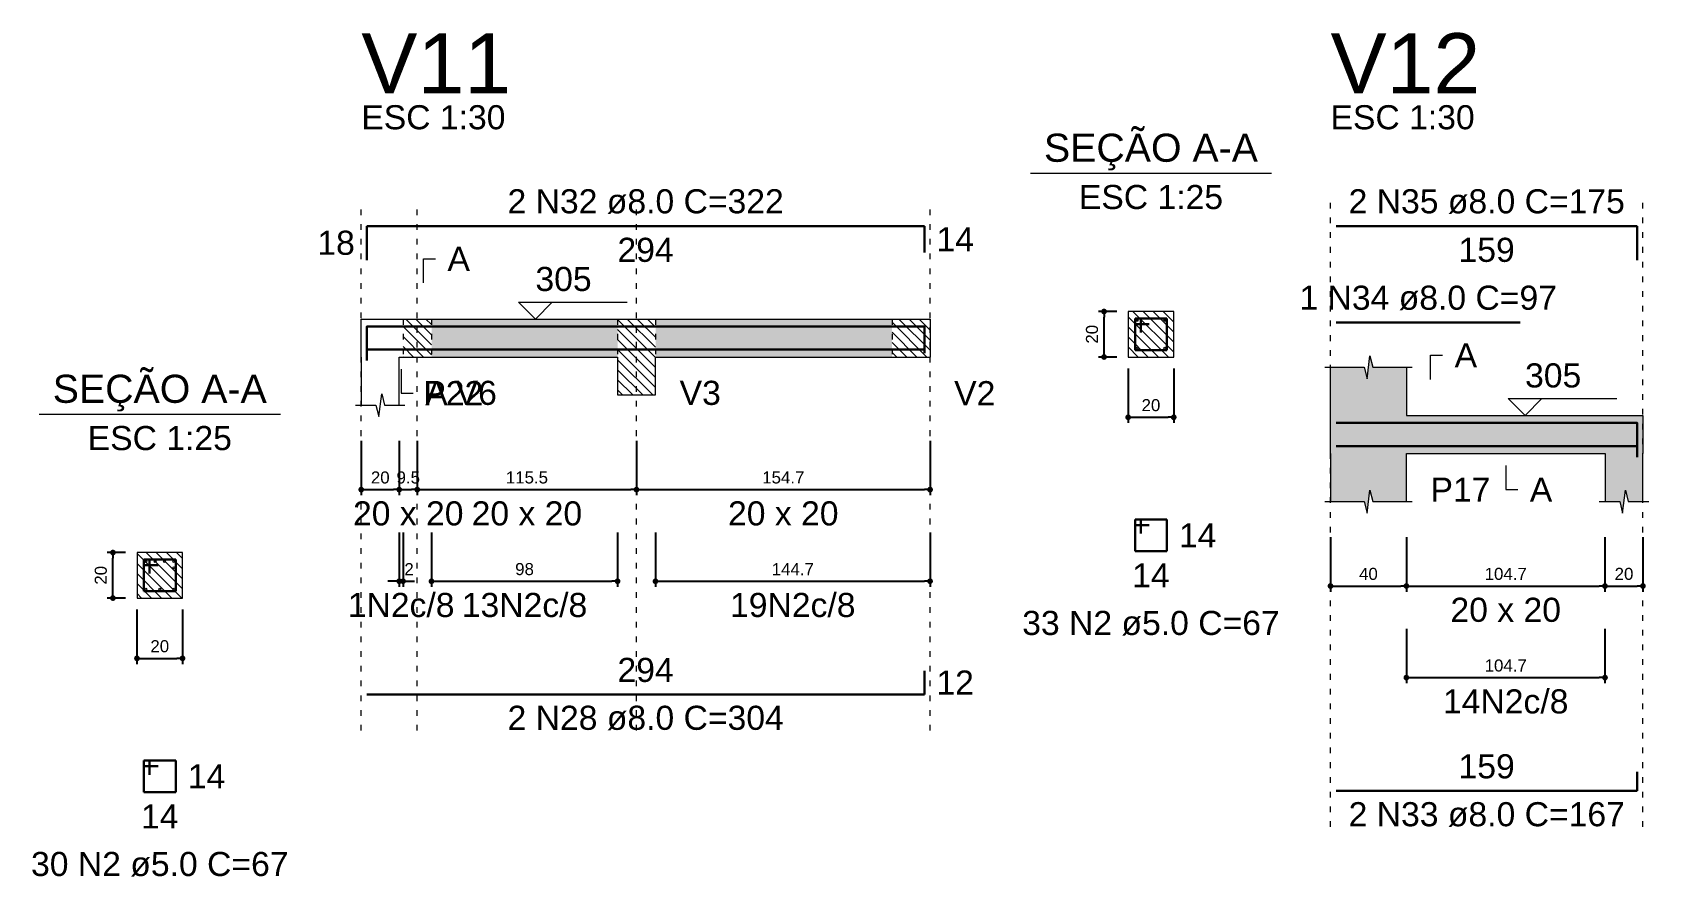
# Model space of a CAD drawing. Header units: millimetres. Extents: x 180 to 11148, y -1598 to 1045.
# Drawn here: x 1952.18 to 1980.57, y 10.45 to 25.29 of the extents above; entities that cross this region are included whole.
import ezdxf

# ---------------------------------------------------------------- set-up
doc = ezdxf.new("R2010")
doc.units = ezdxf.units.MM
doc.header["$MEASUREMENT"] = 0
doc.linetypes.add('DOT2', pattern=[3.175, 0, -3.175])
for name, color, linetype, lineweight in [('Descrição da armadura', 7, 'Continuous', 5), ('DT-Barras na forma', 2, 'Continuous', 30), ('DT-Barras no corte', 5, 'Continuous', 5), ('DT-Barras rebatidas', 2, 'Continuous', 30), ('DT-Cotas', 9, 'Continuous', 5), ('DT-Forma', 5, 'Continuous', 5), ('DT-Hachura forma vigas', 252, 'Continuous', 5), ('DT-Hachura intersecção vigas', 9, 'Continuous', 5), ('DT-Hachura seção vigas', 252, 'Continuous', 5), ('DT-Pontilhado', 9, 'DOT2', 5), ('DT-Textos', 7, 'Continuous', 5), ('DT-Título', 3, 'Continuous', 20), ('Textos armaduras', 7, 'Continuous', 5)]:
    doc.layers.add(name, color=color, linetype=linetype, lineweight=lineweight)
doc.styles.add('Arial', font='arial.ttf')
doc.dimstyles.new('UM_25.000000', dxfattribs={"dimtxt": 0.18, "dimasz": 0.1, "dimexe": 0.1, "dimexo": 0.2, "dimgap": 0, "dimtad": 1, "dimtih": 1, "dimtoh": 1, "dimdec": 1, "dimlfac": 25, "dimzin": 0, "dimdsep": 46, "dimtxsty": 'Standard', "dimcen": 0.09, "dimdle": 0.1, "dimadec": 1, "dimazin": 2, "dimtfac": 1, "dimtdec": 4, "dimtofl": 0, "dimtmove": 0, "dimatfit": 3, "dimfxl": 1, "dimtolj": 1, "dimarcsym": 0})
doc.dimstyles.new('UM_30.000000', dxfattribs={"dimtxt": 0.18, "dimasz": 0.1, "dimexe": 0.1, "dimexo": 0.2, "dimgap": 0, "dimtad": 1, "dimtih": 1, "dimtoh": 1, "dimdec": 1, "dimlfac": 30, "dimzin": 0, "dimdsep": 46, "dimtxsty": 'Standard', "dimcen": 0.09, "dimdle": 0.1, "dimadec": 1, "dimazin": 2, "dimtfac": 1, "dimtdec": 4, "dimtofl": 0, "dimtmove": 0, "dimatfit": 3, "dimfxl": 1, "dimtolj": 1, "dimarcsym": 0})
pattern_1 = [(135, (1822.37998, -105.55233), (-0.08838835, -0.08838835), [])]

# ---------------------------------------------------------------- blocks, each defined once
blk = doc.blocks.new('_Dot')
at = {"color": 0, "linetype": 'ByBlock', "lineweight": -2}
blk.add_line((-0.5, 0), (-1, 0), dxfattribs=at)
at = {"color": 0, "linetype": 'ByBlock', "const_width": 0.5}
blk.add_lwpolyline([(-0.25, 0, 1), (0.25, 0, 1)], format="xyb", close=True, dxfattribs=at)
blk = doc.blocks.new('*D692')
at = {"layer": 'Defpoints', "color": 0, "transparency": 16777216}
for p in [(1953.595, 16.145), (1954.018, 16.145), (1954.018, 15.345)]:
    blk.add_point(p, dxfattribs=at)
at = {"layer": 'DT-Cotas', "color": 0, "lineweight": -2, "transparency": 16777216}
for p, q in [((1953.818, 16.145), (1953.495, 16.145)), ((1953.595, 15.445), (1953.595, 16.045)), ((1953.818, 15.345), (1953.495, 15.345))]:
    blk.add_line(p, q, dxfattribs=at)
at = {"layer": 'DT-Cotas', "color": 0, "lineweight": -2, "transparency": 16777216, "xscale": 0.1000000014901161, "yscale": 0.1000000014901161, "zscale": 0.1000000014901161}
for p, rotation in [((1953.595, 16.145), 90), ((1953.595, 15.345), 270)]:
    blk.add_blockref('_Dot', p, dxfattribs=dict(at, rotation=rotation))
at = {"layer": 'DT-Cotas', "transparency": 16777216, "insert": (1953.383, 15.745), "char_height": 0.2118, "attachment_point": 5, "rotation": 90, "style": 'Arial'}
blk.add_mtext('\\A1;20', dxfattribs=at)
blk = doc.blocks.new('*D693')
at = {"layer": 'Defpoints', "color": 0, "transparency": 16777216}
for p in [(1954.018, 15.345), (1954.818, 15.345), (1954.818, 14.286)]:
    blk.add_point(p, dxfattribs=at)
at = {"layer": 'DT-Cotas', "color": 0, "lineweight": -2, "transparency": 16777216}
for p, q in [((1954.018, 15.145), (1954.018, 14.186)), ((1954.818, 15.145), (1954.818, 14.186)), ((1954.118, 14.286), (1954.718, 14.286))]:
    blk.add_line(p, q, dxfattribs=at)
at = {"layer": 'DT-Cotas', "color": 0, "lineweight": -2, "transparency": 16777216, "xscale": 0.1000000014901161, "yscale": 0.1000000014901161, "zscale": 0.1000000014901161, "rotation": 180}
blk.add_blockref('_Dot', (1954.018, 14.286), dxfattribs=at)
at = {"layer": 'DT-Cotas', "color": 0, "lineweight": -2, "transparency": 16777216, "xscale": 0.1000000014901161, "yscale": 0.1000000014901161, "zscale": 0.1000000014901161}
blk.add_blockref('_Dot', (1954.818, 14.286), dxfattribs=at)
at = {"layer": 'DT-Cotas', "transparency": 16777216, "insert": (1954.418, 14.498), "char_height": 0.2118, "attachment_point": 5, "rotation": 0.0057, "style": 'Arial'}
blk.add_mtext('\\A1;20', dxfattribs=at)
blk = doc.blocks.new('*D694')
at = {"layer": 'Defpoints', "color": 0, "transparency": 16777216}
for p in [(1957.957, 18.31), (1958.624, 18.31), (1958.624, 17.251)]:
    blk.add_point(p, dxfattribs=at)
at = {"layer": 'DT-Cotas', "color": 0, "lineweight": -2, "transparency": 16777216}
for p, q in [((1957.957, 18.11), (1957.957, 17.151)), ((1958.624, 18.11), (1958.624, 17.151)), ((1958.057, 17.251), (1958.524, 17.251))]:
    blk.add_line(p, q, dxfattribs=at)
at = {"layer": 'DT-Cotas', "color": 0, "lineweight": -2, "transparency": 16777216, "xscale": 0.1000000014901161, "yscale": 0.1000000014901161, "zscale": 0.1000000014901161, "rotation": 180}
blk.add_blockref('_Dot', (1957.957, 17.251), dxfattribs=at)
at = {"layer": 'DT-Cotas', "color": 0, "lineweight": -2, "transparency": 16777216, "xscale": 0.1000000014901161, "yscale": 0.1000000014901161, "zscale": 0.1000000014901161}
blk.add_blockref('_Dot', (1958.624, 17.251), dxfattribs=at)
at = {"layer": 'DT-Cotas', "transparency": 16777216, "insert": (1958.291, 17.463), "char_height": 0.2118, "attachment_point": 5, "rotation": 0.0057, "style": 'Arial'}
blk.add_mtext('\\A1;20', dxfattribs=at)
blk = doc.blocks.new('*D695')
at = {"layer": 'Defpoints', "color": 0, "transparency": 16777216}
for p in [(1958.624, 18.31), (1958.941, 18.31), (1958.941, 17.251)]:
    blk.add_point(p, dxfattribs=at)
at = {"layer": 'DT-Cotas', "color": 0, "lineweight": -2, "transparency": 16777216}
for p, q in [((1958.624, 18.11), (1958.624, 17.151)), ((1958.941, 18.11), (1958.941, 17.151)), ((1958.724, 17.251), (1958.841, 17.251))]:
    blk.add_line(p, q, dxfattribs=at)
at = {"layer": 'DT-Cotas', "color": 0, "lineweight": -2, "transparency": 16777216, "xscale": 0.1000000014901161, "yscale": 0.1000000014901161, "zscale": 0.1000000014901161, "rotation": 180}
blk.add_blockref('_Dot', (1958.624, 17.251), dxfattribs=at)
at = {"layer": 'DT-Cotas', "color": 0, "lineweight": -2, "transparency": 16777216, "xscale": 0.1000000014901161, "yscale": 0.1000000014901161, "zscale": 0.1000000014901161}
blk.add_blockref('_Dot', (1958.941, 17.251), dxfattribs=at)
at = {"layer": 'DT-Cotas', "transparency": 16777216, "insert": (1958.783, 17.463), "char_height": 0.2118, "attachment_point": 5, "rotation": 0.0057, "style": 'Arial'}
blk.add_mtext('\\A1;9.5', dxfattribs=at)
blk = doc.blocks.new('*D696')
at = {"layer": 'Defpoints', "color": 0, "transparency": 16777216}
for p in [(1958.941, 18.31), (1962.792, 18.31), (1962.792, 17.251)]:
    blk.add_point(p, dxfattribs=at)
at = {"layer": 'DT-Cotas', "color": 0, "lineweight": -2, "transparency": 16777216}
for p, q in [((1958.941, 18.11), (1958.941, 17.151)), ((1962.792, 18.11), (1962.792, 17.151)), ((1959.041, 17.251), (1962.692, 17.251))]:
    blk.add_line(p, q, dxfattribs=at)
at = {"layer": 'DT-Cotas', "color": 0, "lineweight": -2, "transparency": 16777216, "xscale": 0.1000000014901161, "yscale": 0.1000000014901161, "zscale": 0.1000000014901161, "rotation": 180}
blk.add_blockref('_Dot', (1958.941, 17.251), dxfattribs=at)
at = {"layer": 'DT-Cotas', "color": 0, "lineweight": -2, "transparency": 16777216, "xscale": 0.1000000014901161, "yscale": 0.1000000014901161, "zscale": 0.1000000014901161}
blk.add_blockref('_Dot', (1962.792, 17.251), dxfattribs=at)
at = {"layer": 'DT-Cotas', "transparency": 16777216, "insert": (1960.867, 17.463), "char_height": 0.2118, "attachment_point": 5, "rotation": 0.0057, "style": 'Arial'}
blk.add_mtext('\\A1;115.5', dxfattribs=at)
blk = doc.blocks.new('*D697')
at = {"layer": 'Defpoints', "color": 0, "transparency": 16777216}
for p in [(1962.792, 18.31), (1967.948, 18.31), (1967.948, 17.251)]:
    blk.add_point(p, dxfattribs=at)
at = {"layer": 'DT-Cotas', "color": 0, "lineweight": -2, "transparency": 16777216}
for p, q in [((1962.792, 18.11), (1962.792, 17.151)), ((1967.948, 18.11), (1967.948, 17.151)), ((1962.892, 17.251), (1967.848, 17.251))]:
    blk.add_line(p, q, dxfattribs=at)
at = {"layer": 'DT-Cotas', "color": 0, "lineweight": -2, "transparency": 16777216, "xscale": 0.1000000014901161, "yscale": 0.1000000014901161, "zscale": 0.1000000014901161, "rotation": 180}
blk.add_blockref('_Dot', (1962.792, 17.251), dxfattribs=at)
at = {"layer": 'DT-Cotas', "color": 0, "lineweight": -2, "transparency": 16777216, "xscale": 0.1000000014901161, "yscale": 0.1000000014901161, "zscale": 0.1000000014901161}
blk.add_blockref('_Dot', (1967.948, 17.251), dxfattribs=at)
at = {"layer": 'DT-Cotas', "transparency": 16777216, "insert": (1965.37, 17.463), "char_height": 0.2118, "attachment_point": 5, "rotation": 0.0057, "style": 'Arial'}
blk.add_mtext('\\A1;154.7', dxfattribs=at)
blk = doc.blocks.new('*D698')
at = {"layer": 'Defpoints', "color": 0, "transparency": 16777216}
for p in [(1958.624, 16.7), (1958.691, 16.7), (1958.691, 15.641)]:
    blk.add_point(p, dxfattribs=at)
at = {"layer": 'DT-Cotas', "color": 0, "lineweight": -2, "transparency": 16777216}
for p, q in [((1958.624, 16.5), (1958.624, 15.541)), ((1958.691, 16.5), (1958.691, 15.541)), ((1958.524, 15.641), (1958.424, 15.641)), ((1958.791, 15.641), (1958.891, 15.641))]:
    blk.add_line(p, q, dxfattribs=at)
at = {"layer": 'DT-Cotas', "color": 0, "lineweight": -2, "transparency": 16777216, "xscale": 0.1000000014901161, "yscale": 0.1000000014901161, "zscale": 0.1000000014901161}
blk.add_blockref('_Dot', (1958.624, 15.641), dxfattribs=at)
at = {"layer": 'DT-Cotas', "color": 0, "lineweight": -2, "transparency": 16777216, "xscale": 0.1000000014901161, "yscale": 0.1000000014901161, "zscale": 0.1000000014901161, "rotation": 180}
blk.add_blockref('_Dot', (1958.691, 15.641), dxfattribs=at)
at = {"layer": 'DT-Cotas', "transparency": 16777216, "insert": (1958.797, 15.853), "char_height": 0.2118, "attachment_point": 5, "rotation": 0.0057, "style": 'Arial'}
blk.add_mtext('\\A1;2', dxfattribs=at)
blk = doc.blocks.new('*D699')
at = {"layer": 'Defpoints', "color": 0, "transparency": 16777216}
for p in [(1959.191, 16.7), (1962.459, 16.7), (1962.459, 15.641)]:
    blk.add_point(p, dxfattribs=at)
at = {"layer": 'DT-Cotas', "color": 0, "lineweight": -2, "transparency": 16777216}
for p, q in [((1959.191, 16.5), (1959.191, 15.541)), ((1962.459, 16.5), (1962.459, 15.541)), ((1959.291, 15.641), (1962.359, 15.641))]:
    blk.add_line(p, q, dxfattribs=at)
at = {"layer": 'DT-Cotas', "color": 0, "lineweight": -2, "transparency": 16777216, "xscale": 0.1000000014901161, "yscale": 0.1000000014901161, "zscale": 0.1000000014901161, "rotation": 180}
blk.add_blockref('_Dot', (1959.191, 15.641), dxfattribs=at)
at = {"layer": 'DT-Cotas', "color": 0, "lineweight": -2, "transparency": 16777216, "xscale": 0.1000000014901161, "yscale": 0.1000000014901161, "zscale": 0.1000000014901161}
blk.add_blockref('_Dot', (1962.459, 15.641), dxfattribs=at)
at = {"layer": 'DT-Cotas', "transparency": 16777216, "insert": (1960.825, 15.853), "char_height": 0.2118, "attachment_point": 5, "rotation": 0.0057, "style": 'Arial'}
blk.add_mtext('\\A1;98', dxfattribs=at)
blk = doc.blocks.new('*D700')
at = {"layer": 'Defpoints', "color": 0, "transparency": 16777216}
for p in [(1963.125, 16.7), (1967.948, 16.7), (1967.948, 15.641)]:
    blk.add_point(p, dxfattribs=at)
at = {"layer": 'DT-Cotas', "color": 0, "lineweight": -2, "transparency": 16777216}
for p, q in [((1963.125, 16.5), (1963.125, 15.541)), ((1967.948, 16.5), (1967.948, 15.541)), ((1963.225, 15.641), (1967.848, 15.641))]:
    blk.add_line(p, q, dxfattribs=at)
at = {"layer": 'DT-Cotas', "color": 0, "lineweight": -2, "transparency": 16777216, "xscale": 0.1000000014901161, "yscale": 0.1000000014901161, "zscale": 0.1000000014901161, "rotation": 180}
blk.add_blockref('_Dot', (1963.125, 15.641), dxfattribs=at)
at = {"layer": 'DT-Cotas', "color": 0, "lineweight": -2, "transparency": 16777216, "xscale": 0.1000000014901161, "yscale": 0.1000000014901161, "zscale": 0.1000000014901161}
blk.add_blockref('_Dot', (1967.948, 15.641), dxfattribs=at)
at = {"layer": 'DT-Cotas', "transparency": 16777216, "insert": (1965.537, 15.853), "char_height": 0.2118, "attachment_point": 5, "rotation": 0.0057, "style": 'Arial'}
blk.add_mtext('\\A1;144.7', dxfattribs=at)
blk = doc.blocks.new('*D719')
at = {"layer": 'Defpoints', "color": 0, "transparency": 16777216}
for p in [(1971.004, 20.381), (1971.428, 20.381), (1971.428, 19.581)]:
    blk.add_point(p, dxfattribs=at)
at = {"layer": 'DT-Cotas', "color": 0, "lineweight": -2, "transparency": 16777216}
for p, q in [((1971.228, 20.381), (1970.904, 20.381)), ((1971.004, 19.681), (1971.004, 20.281)), ((1971.228, 19.581), (1970.904, 19.581))]:
    blk.add_line(p, q, dxfattribs=at)
at = {"layer": 'DT-Cotas', "color": 0, "lineweight": -2, "transparency": 16777216, "xscale": 0.1000000014901161, "yscale": 0.1000000014901161, "zscale": 0.1000000014901161}
for p, rotation in [((1971.004, 20.381), 90), ((1971.004, 19.581), 270)]:
    blk.add_blockref('_Dot', p, dxfattribs=dict(at, rotation=rotation))
at = {"layer": 'DT-Cotas', "transparency": 16777216, "insert": (1970.793, 19.981), "char_height": 0.2118, "attachment_point": 5, "rotation": 90, "style": 'Arial'}
blk.add_mtext('\\A1;20', dxfattribs=at)
blk = doc.blocks.new('*D720')
at = {"layer": 'Defpoints', "color": 0, "transparency": 16777216}
for p in [(1971.428, 19.581), (1972.228, 19.581), (1972.228, 18.522)]:
    blk.add_point(p, dxfattribs=at)
at = {"layer": 'DT-Cotas', "color": 0, "lineweight": -2, "transparency": 16777216}
for p, q in [((1971.428, 19.381), (1971.428, 18.422)), ((1972.228, 19.381), (1972.228, 18.422)), ((1971.528, 18.522), (1972.128, 18.522))]:
    blk.add_line(p, q, dxfattribs=at)
at = {"layer": 'DT-Cotas', "color": 0, "lineweight": -2, "transparency": 16777216, "xscale": 0.1000000014901161, "yscale": 0.1000000014901161, "zscale": 0.1000000014901161, "rotation": 180}
blk.add_blockref('_Dot', (1971.428, 18.522), dxfattribs=at)
at = {"layer": 'DT-Cotas', "color": 0, "lineweight": -2, "transparency": 16777216, "xscale": 0.1000000014901161, "yscale": 0.1000000014901161, "zscale": 0.1000000014901161}
blk.add_blockref('_Dot', (1972.228, 18.522), dxfattribs=at)
at = {"layer": 'DT-Cotas', "transparency": 16777216, "insert": (1971.828, 18.734), "char_height": 0.2118, "attachment_point": 5, "rotation": 0.0057, "style": 'Arial'}
blk.add_mtext('\\A1;20', dxfattribs=at)
blk = doc.blocks.new('*D721')
at = {"layer": 'Defpoints', "color": 0, "transparency": 16777216}
for p in [(1974.981, 16.616), (1976.314, 16.616), (1976.314, 15.557)]:
    blk.add_point(p, dxfattribs=at)
at = {"layer": 'DT-Cotas', "color": 0, "lineweight": -2, "transparency": 16777216}
for p, q in [((1974.981, 16.416), (1974.981, 15.457)), ((1976.314, 16.416), (1976.314, 15.457)), ((1975.081, 15.557), (1976.214, 15.557))]:
    blk.add_line(p, q, dxfattribs=at)
at = {"layer": 'DT-Cotas', "color": 0, "lineweight": -2, "transparency": 16777216, "xscale": 0.1000000014901161, "yscale": 0.1000000014901161, "zscale": 0.1000000014901161, "rotation": 180}
blk.add_blockref('_Dot', (1974.981, 15.557), dxfattribs=at)
at = {"layer": 'DT-Cotas', "color": 0, "lineweight": -2, "transparency": 16777216, "xscale": 0.1000000014901161, "yscale": 0.1000000014901161, "zscale": 0.1000000014901161}
blk.add_blockref('_Dot', (1976.314, 15.557), dxfattribs=at)
at = {"layer": 'DT-Cotas', "transparency": 16777216, "insert": (1975.648, 15.769), "char_height": 0.2118, "attachment_point": 5, "rotation": 0.0057, "style": 'Arial'}
blk.add_mtext('\\A1;40', dxfattribs=at)
blk = doc.blocks.new('*D722')
at = {"layer": 'Defpoints', "color": 0, "transparency": 16777216}
for p in [(1976.314, 16.616), (1979.803, 16.616), (1979.803, 15.557)]:
    blk.add_point(p, dxfattribs=at)
at = {"layer": 'DT-Cotas', "color": 0, "lineweight": -2, "transparency": 16777216}
for p, q in [((1976.314, 16.416), (1976.314, 15.457)), ((1979.803, 16.416), (1979.803, 15.457)), ((1976.414, 15.557), (1979.703, 15.557))]:
    blk.add_line(p, q, dxfattribs=at)
at = {"layer": 'DT-Cotas', "color": 0, "lineweight": -2, "transparency": 16777216, "xscale": 0.1000000014901161, "yscale": 0.1000000014901161, "zscale": 0.1000000014901161, "rotation": 180}
blk.add_blockref('_Dot', (1976.314, 15.557), dxfattribs=at)
at = {"layer": 'DT-Cotas', "color": 0, "lineweight": -2, "transparency": 16777216, "xscale": 0.1000000014901161, "yscale": 0.1000000014901161, "zscale": 0.1000000014901161}
blk.add_blockref('_Dot', (1979.803, 15.557), dxfattribs=at)
at = {"layer": 'DT-Cotas', "transparency": 16777216, "insert": (1978.059, 15.769), "char_height": 0.2118, "attachment_point": 5, "rotation": 0.0057, "style": 'Arial'}
blk.add_mtext('\\A1;104.7', dxfattribs=at)
blk = doc.blocks.new('*D723')
at = {"layer": 'Defpoints', "color": 0, "transparency": 16777216}
for p in [(1979.803, 16.616), (1980.47, 16.616), (1980.47, 15.557)]:
    blk.add_point(p, dxfattribs=at)
at = {"layer": 'DT-Cotas', "color": 0, "lineweight": -2, "transparency": 16777216}
for p, q in [((1979.803, 16.416), (1979.803, 15.457)), ((1980.47, 16.416), (1980.47, 15.457)), ((1979.903, 15.557), (1980.37, 15.557))]:
    blk.add_line(p, q, dxfattribs=at)
at = {"layer": 'DT-Cotas', "color": 0, "lineweight": -2, "transparency": 16777216, "xscale": 0.1000000014901161, "yscale": 0.1000000014901161, "zscale": 0.1000000014901161, "rotation": 180}
blk.add_blockref('_Dot', (1979.803, 15.557), dxfattribs=at)
at = {"layer": 'DT-Cotas', "color": 0, "lineweight": -2, "transparency": 16777216, "xscale": 0.1000000014901161, "yscale": 0.1000000014901161, "zscale": 0.1000000014901161}
blk.add_blockref('_Dot', (1980.47, 15.557), dxfattribs=at)
at = {"layer": 'DT-Cotas', "transparency": 16777216, "insert": (1980.137, 15.769), "char_height": 0.2118, "attachment_point": 5, "rotation": 0.0057, "style": 'Arial'}
blk.add_mtext('\\A1;20', dxfattribs=at)
blk = doc.blocks.new('*D724')
at = {"layer": 'Defpoints', "color": 0, "transparency": 16777216}
for p in [(1976.314, 15.006), (1979.803, 15.006), (1979.803, 13.947)]:
    blk.add_point(p, dxfattribs=at)
at = {"layer": 'DT-Cotas', "color": 0, "lineweight": -2, "transparency": 16777216}
for p, q in [((1976.314, 14.806), (1976.314, 13.847)), ((1979.803, 14.806), (1979.803, 13.847)), ((1976.414, 13.947), (1979.703, 13.947))]:
    blk.add_line(p, q, dxfattribs=at)
at = {"layer": 'DT-Cotas', "color": 0, "lineweight": -2, "transparency": 16777216, "xscale": 0.1000000014901161, "yscale": 0.1000000014901161, "zscale": 0.1000000014901161, "rotation": 180}
blk.add_blockref('_Dot', (1976.314, 13.947), dxfattribs=at)
at = {"layer": 'DT-Cotas', "color": 0, "lineweight": -2, "transparency": 16777216, "xscale": 0.1000000014901161, "yscale": 0.1000000014901161, "zscale": 0.1000000014901161}
blk.add_blockref('_Dot', (1979.803, 13.947), dxfattribs=at)
at = {"layer": 'DT-Cotas', "transparency": 16777216, "insert": (1978.059, 14.159), "char_height": 0.2118, "attachment_point": 5, "rotation": 0.0057, "style": 'Arial'}
blk.add_mtext('\\A1;104.7', dxfattribs=at)

msp = doc.modelspace()

# ---------------------------------------------------------------- hatches: boundary and pattern name
at = {"layer": 'DT-Hachura forma vigas', "linetype": 'Continuous'}
for points in [[(1959.1911, 19.5809), (1962.4587, 19.5809), (1962.4587, 20.2476), (1959.1911, 20.2476), (1959.1911, 19.5809)], [(1963.1254, 19.5809), (1967.2811, 19.5809), (1967.2811, 20.2476), (1963.1254, 20.2476), (1963.1254, 19.5809)], [(1980.4702, 17.0392), (1980.4702, 17.8865), (1980.4702, 18.5532), (1979.8035, 18.5532), (1976.3145, 18.5532), (1976.3145, 19.4005), (1975.7228, 19.4005), (1975.6728, 19.6005), (1975.6228, 19.2005), (1975.5728, 19.4005), (1974.9812, 19.4005), (1974.9812, 18.5532), (1974.9812, 17.8865), (1974.9812, 17.0392), (1975.5728, 17.0392), (1975.6228, 16.8392), (1975.6728, 17.2392), (1975.7228, 17.0392), (1976.3145, 17.0392), (1976.3145, 17.8865), (1979.8035, 17.8865), (1979.8035, 17.0392), (1980.0618, 17.0392), (1980.1118, 16.8392), (1980.1618, 17.2392), (1980.2118, 17.0392), (1980.4702, 17.0392)]]:
    msp.add_hatch(color=256, dxfattribs=at).paths.add_polyline_path(points)
at = {"layer": 'DT-Hachura intersecção vigas', "linetype": 'Continuous'}
h = msp.add_hatch(dxfattribs=at)
h.set_pattern_fill('ANSI31', color=256, angle=90, style=0)
h.set_pattern_definition(pattern_1)
h.paths.add_polyline_path([(1958.6911, 19.5809), (1959.1911, 19.5809), (1959.1911, 20.2476), (1958.6911, 20.2476), (1958.6911, 19.5809)])
h = msp.add_hatch(dxfattribs=at)
h.set_pattern_fill('ANSI31', color=256, angle=90, style=0)
h.set_pattern_definition(pattern_1)
h.paths.add_polyline_path([(1962.4587, 18.9143), (1963.1254, 18.9143), (1963.1254, 19.5809), (1963.1254, 20.2476), (1962.4587, 20.2476), (1962.4587, 19.5809), (1962.4587, 18.9143)])
h = msp.add_hatch(dxfattribs=at)
h.set_pattern_fill('ANSI31', color=256, angle=90, style=0)
h.set_pattern_definition(pattern_1)
h.paths.add_polyline_path([(1967.2811, 19.5809), (1967.9477, 19.5809), (1967.9477, 20.2476), (1967.2811, 20.2476), (1967.2811, 19.5809)])
at = {"layer": 'DT-Hachura seção vigas', "linetype": 'Continuous'}
h = msp.add_hatch(dxfattribs=at)
h.set_pattern_fill('ANSI31', color=256, angle=90, style=0)
h.set_pattern_definition(pattern_1)
h.paths.add_polyline_path([(1971.428, 19.5809), (1971.428, 19.5809), (1972.228, 19.5809), (1972.228, 20.3809), (1971.428, 20.3809), (1971.428, 19.5809)])
h = msp.add_hatch(dxfattribs=at)
h.set_pattern_fill('ANSI31', color=256, angle=90, style=0)
h.set_pattern_definition(pattern_1)
h.paths.add_polyline_path([(1954.0183, 15.3449), (1954.0183, 15.3449), (1954.8183, 15.3449), (1954.8183, 16.1449), (1954.0183, 16.1449), (1954.0183, 15.3449)])

# ---------------------------------------------------------------- linework, layer by layer
at = {"layer": 'DT-Barras na forma'}
for p, q in [((1971.648, 20.2609), (1971.548, 20.2609)), ((1971.548, 20.2609), (1971.548, 19.7009)), ((1972.108, 20.2609), (1971.548, 20.2609)), ((1971.548, 20.2609), (1971.548, 20.1609)), ((1971.548, 20.1609), (1971.798, 20.1609)), ((1971.648, 20.0109), (1971.648, 20.2609)), ((1972.108, 19.7009), (1972.108, 20.2609)), ((1971.548, 19.7009), (1972.108, 19.7009)), ((1954.2383, 16.0249), (1954.1383, 16.0249)), ((1954.1383, 16.0249), (1954.1383, 15.4649)), ((1954.6983, 16.0249), (1954.1383, 16.0249)), ((1954.1383, 16.0249), (1954.1383, 15.9249)), ((1954.1383, 15.9249), (1954.3883, 15.9249)), ((1954.2383, 15.7749), (1954.2383, 16.0249)), ((1954.6983, 15.4649), (1954.6983, 16.0249)), ((1954.1383, 15.4649), (1954.6983, 15.4649))]:
    msp.add_line(p, q, dxfattribs=at)
for points in [[(1958.0574, 19.7109), (1967.8477, 19.7109), (1967.8477, 20.1243)], [(1958.0574, 19.5181), (1958.0574, 20.1176), (1967.8477, 20.1176), (1967.8477, 19.6509)], [(1975.0812, 18.4232), (1978.3145, 18.4232)], [(1975.0812, 18.4232), (1980.3702, 18.4232), (1980.3702, 17.8237)], [(1975.0812, 18.0165), (1980.3702, 18.0165), (1980.3702, 18.3499)]]:
    msp.add_lwpolyline(points, dxfattribs=at)
at = {"layer": 'DT-Barras no corte'}
for centre in [(1971.584, 20.2249), (1972.072, 20.2249), (1971.584, 19.7369), (1972.072, 19.7369), (1954.1743, 15.9889), (1954.337, 15.9889), (1954.4997, 15.9889), (1954.6623, 15.9889), (1954.6623, 15.8769), (1954.1743, 15.5009), (1954.4183, 15.5009), (1954.6623, 15.5009)]:
    msp.add_circle(centre, 0.016, dxfattribs=at)
at = {"layer": 'DT-Barras rebatidas'}
for p, q in [((1958.0574, 21.2831), (1958.0574, 21.8826)), ((1958.0574, 21.8826), (1967.8477, 21.8826)), ((1967.8477, 21.8826), (1967.8477, 21.4159)), ((1975.0812, 21.8826), (1980.3702, 21.8826)), ((1980.3702, 21.8826), (1980.3702, 21.2831)), ((1975.0812, 20.1882), (1978.3145, 20.1882)), ((1971.648, 16.7275), (1971.548, 16.7275)), ((1971.548, 16.7275), (1971.548, 16.1675)), ((1972.108, 16.7275), (1971.548, 16.7275)), ((1971.548, 16.7275), (1971.548, 16.6275)), ((1971.548, 16.6275), (1971.798, 16.6275)), ((1971.648, 16.4775), (1971.648, 16.7275)), ((1972.108, 16.1675), (1972.108, 16.7275)), ((1971.548, 16.1675), (1972.108, 16.1675)), ((1967.8477, 13.6534), (1967.8477, 14.0668)), ((1958.0574, 13.6534), (1967.8477, 13.6534)), ((1954.2383, 12.4915), (1954.1383, 12.4915)), ((1954.1383, 12.4915), (1954.1383, 11.9315)), ((1954.6983, 12.4915), (1954.1383, 12.4915)), ((1954.1383, 12.4915), (1954.1383, 12.3915)), ((1954.1383, 12.3915), (1954.3883, 12.3915)), ((1954.2383, 12.2415), (1954.2383, 12.4915)), ((1954.6983, 11.9315), (1954.6983, 12.4915)), ((1980.3702, 11.959), (1980.3702, 12.2924)), ((1954.1383, 11.9315), (1954.6983, 11.9315)), ((1975.0812, 11.959), (1980.3702, 11.959))]:
    msp.add_line(p, q, dxfattribs=at)
at = {"layer": 'DT-Forma', "linetype": 'Continuous'}
for p, q in [((1957.9574, 19.5809), (1957.9574, 20.2476)), ((1967.9477, 20.2476), (1967.9477, 19.5809)), ((1974.9812, 17.8865), (1974.9812, 18.5532)), ((1980.4702, 18.5532), (1980.4702, 17.8865))]:
    msp.add_line(p, q, dxfattribs=at)
at = {"layer": 'DT-Forma'}
for p, q in [((1957.9574, 20.2476), (1958.6241, 20.2476)), ((1958.6241, 20.2476), (1958.6911, 20.2476)), ((1958.6911, 20.2476), (1959.1911, 20.2476)), ((1959.1911, 20.2476), (1962.4587, 20.2476)), ((1962.4587, 20.2476), (1963.1254, 20.2476)), ((1963.1254, 20.2476), (1967.2811, 20.2476)), ((1967.2811, 20.2476), (1967.9477, 20.2476)), ((1972.228, 20.3809), (1971.428, 20.3809)), ((1971.428, 20.3809), (1971.428, 20.3809)), ((1971.428, 20.3809), (1971.428, 19.5809)), ((1972.228, 19.5809), (1972.228, 20.3809)), ((1972.228, 20.3809), (1972.228, 20.3809)), ((1975.6228, 19.2004), (1975.6728, 19.6004)), ((1975.6728, 19.6004), (1975.7228, 19.4004)), ((1957.9574, 19.5809), (1957.9574, 18.7337)), ((1958.6241, 18.7337), (1958.6241, 19.5809)), ((1958.6241, 19.5809), (1958.6911, 19.5809)), ((1958.6911, 19.5809), (1959.1911, 19.5809)), ((1959.1911, 19.5809), (1962.4587, 19.5809)), ((1962.4587, 19.5809), (1962.4587, 18.9143)), ((1963.1254, 18.9143), (1963.1254, 19.5809)), ((1963.1254, 19.5809), (1967.2811, 19.5809)), ((1967.2811, 19.5809), (1967.9477, 19.5809)), ((1971.428, 19.5809), (1972.228, 19.5809)), ((1971.428, 19.5809), (1971.428, 19.5809)), ((1972.228, 19.5809), (1972.228, 19.5809)), ((1974.8812, 19.4004), (1975.5728, 19.4004)), ((1974.9812, 18.5532), (1974.9812, 19.4004)), ((1975.5728, 19.4004), (1975.6228, 19.2004)), ((1975.7228, 19.4004), (1976.4145, 19.4004)), ((1976.3145, 19.4004), (1976.3145, 18.5532)), ((1958.2657, 18.5337), (1958.3157, 18.9337)), ((1958.3157, 18.9337), (1958.3657, 18.7337)), ((1962.4587, 18.9143), (1963.1254, 18.9143)), ((1957.8574, 18.7337), (1958.2157, 18.7337)), ((1958.2157, 18.7337), (1958.2657, 18.5337)), ((1958.3657, 18.7337), (1958.7241, 18.7337)), ((1976.3145, 18.5532), (1979.8035, 18.5532)), ((1979.8035, 18.5532), (1980.4702, 18.5532)), ((1974.9812, 17.8865), (1974.9812, 17.0393)), ((1976.3145, 17.0393), (1976.3145, 17.8865)), ((1976.3145, 17.8865), (1979.8035, 17.8865)), ((1979.8035, 17.8865), (1979.8035, 17.0393)), ((1980.4702, 17.0393), (1980.4702, 17.8865)), ((1974.8812, 17.0393), (1975.5728, 17.0393)), ((1975.5728, 17.0393), (1975.6228, 16.8393)), ((1975.6228, 16.8393), (1975.6728, 17.2393)), ((1975.6728, 17.2393), (1975.7228, 17.0393)), ((1975.7228, 17.0393), (1976.4145, 17.0393)), ((1979.7035, 17.0393), (1980.0618, 17.0393)), ((1980.0618, 17.0393), (1980.1118, 16.8393)), ((1980.1118, 16.8393), (1980.1618, 17.2393)), ((1980.1618, 17.2393), (1980.2118, 17.0393)), ((1980.2118, 17.0393), (1980.5702, 17.0393)), ((1954.8183, 16.1449), (1954.0183, 16.1449)), ((1954.0183, 16.1449), (1954.0183, 16.1449)), ((1954.0183, 16.1449), (1954.0183, 15.3449)), ((1954.8183, 15.3449), (1954.8183, 16.1449)), ((1954.8183, 16.1449), (1954.8183, 16.1449)), ((1954.0183, 15.3449), (1954.8183, 15.3449)), ((1954.0183, 15.3449), (1954.0183, 15.3449)), ((1954.8183, 15.3449), (1954.8183, 15.3449))]:
    msp.add_line(p, q, dxfattribs=at)
at = {"layer": 'DT-Pontilhado', "ltscale": 0.05}
for p, q in [((1957.9574, 13.018), (1957.9574, 22.3062)), ((1958.9411, 13.018), (1958.9411, 22.3062)), ((1962.7921, 13.018), (1962.7921, 22.3062)), ((1967.9477, 13.018), (1967.9477, 22.3062)), ((1974.9812, 11.3236), (1974.9812, 22.3062)), ((1980.4702, 11.3236), (1980.4702, 22.3062)), ((1958.6911, 20.2476), (1958.6911, 19.5809)), ((1959.1911, 20.2476), (1959.1911, 19.5809)), ((1962.4587, 20.2476), (1962.4587, 19.5809)), ((1963.1254, 20.2476), (1963.1254, 19.5809)), ((1967.2811, 20.2476), (1967.2811, 19.5809))]:
    msp.add_line(p, q, dxfattribs=at)
at = {"layer": 'DT-Textos'}
for p, q in [((1969.71, 22.8107), (1973.946, 22.8107)), ((1952.3003, 18.5747), (1956.5363, 18.5747))]:
    msp.add_line(p, q, dxfattribs=at)
for points in [[(1959.0477, 20.883), (1959.0477, 21.3066), (1959.2595, 21.3066)], [(1961.3129, 20.5441), (1961.0163, 20.2476), (1960.7198, 20.5441), (1962.626, 20.5441)], [(1976.7381, 19.1886), (1976.7381, 19.6122), (1976.9499, 19.6122)], [(1958.6576, 19.3691), (1958.6576, 18.9455), (1958.8694, 18.9455)], [(1978.6955, 18.8497), (1978.399, 18.5532), (1978.1025, 18.8497), (1980.0087, 18.8497)], [(1978.059, 17.6747), (1978.059, 17.2511), (1978.2708, 17.2511)]]:
    msp.add_lwpolyline(points, dxfattribs=at)

# ---------------------------------------------------------------- texts
at = {"layer": 'Descrição da armadura', "linetype": 'Continuous', "char_height": 0.4236, "attachment_point": 8, "line_spacing_factor": 0.798, "style": 'Arial'}
for s, insert, width in [('2 N32 ø8.0 C=322', (1962.9526, 22.0944), 9.7294), ('2 N35 ø8.0 C=175', (1977.7257, 22.0944), 9.7294), ('1 N34 ø8.0 C=97', (1976.6978, 20.4), 9.069495), ('1N2c/8', (1958.6576, 15.006), 3.759547), ('13N2c/8', (1960.8249, 15.006), 4.419452), ('19N2c/8', (1965.5366, 15.006), 4.419452), ('14N2c/8', (1978.059, 13.3116), 4.419452), ('2 N28 ø8.0 C=304', (1962.9526, 13.018), 9.7294), ('2 N33 ø8.0 C=167', (1977.7257, 11.3236), 9.7294)]:
    msp.add_mtext(s, dxfattribs=dict(at, insert=insert, width=width))
at = {"layer": 'Descrição da armadura', "color": 7, "linetype": 'Continuous', "char_height": 0.4236, "width": 9.069495, "attachment_point": 8, "line_spacing_factor": 0.798, "style": 'Arial'}
for s, insert in [('33 N2 ø5.0 C=67', (1971.828, 14.6849)), ('30 N2 ø5.0 C=67', (1954.4183, 10.4489))]:
    msp.add_mtext(s, dxfattribs=dict(at, insert=insert))
at = {"layer": 'DT-Textos', "line_spacing_factor": 0.798, "style": 'Arial'}
for s, insert, char_height, width, attachment_point in [('ESC 1:30', (1957.9574, 23.577), 0.4236, 4.729993, 7), ('ESC 1:30', (1974.9812, 23.577), 0.4236, 4.729993, 7), ('SEÇÃO A-A', (1971.828, 22.8597), 0.4942, 8.023973, 8), ('ESC 1:25', (1971.828, 22.1753), 0.4236, 4.729993, 8), ('A', (1959.4713, 21.0948), 0.4236, 0.737072, 7), ('305', (1961.0163, 20.7347), 0.4236, 1.843758, 7), ('A', (1977.1617, 19.4004), 0.4236, 0.737072, 7), ('SEÇÃO A-A', (1954.418, 18.6237), 0.4942, 8.023973, 8), ('305', (1978.399, 19.0403), 0.4236, 1.843758, 7), ('A', (1959.0812, 18.7337), 0.4236, 0.737072, 7), ('P22', (1959.0477, 18.7337), 0.4236, 1.966244, 7), ('V6', (1959.6147, 18.7337), 0.4236, 1.351658, 7), ('V3', (1963.549, 18.7337), 0.4236, 1.351658, 7), ('V2', (1968.3713, 18.7337), 0.4236, 1.351658, 7), ('ESC 1:25', (1954.4183, 17.9393), 0.4236, 4.729993, 8), ('P17', (1976.7381, 17.0393), 0.4236, 1.966244, 7), ('A', (1978.4826, 17.0393), 0.4236, 0.737072, 7), ('20 x 20', (1958.7826, 16.6157), 0.4236, 3.624925, 8), ('20 x 20', (1960.8666, 16.6157), 0.4236, 3.624925, 8), ('20 x 20', (1965.3699, 16.6157), 0.4236, 3.624925, 8), ('20 x 20', (1978.059, 14.9213), 0.4236, 3.624925, 8)]:
    msp.add_mtext(s, dxfattribs=dict(at, insert=insert, char_height=char_height, width=width, attachment_point=attachment_point))
at = {"layer": 'DT-Título', "char_height": 1.059, "width": 5.243317, "attachment_point": 7, "line_spacing_factor": 0.798, "style": 'Arial'}
for s, insert in [('V11', (1957.9574, 24.2124)), ('V12', (1974.9812, 24.2124))]:
    msp.add_mtext(s, dxfattribs=dict(at, insert=insert))
at = {"layer": 'Textos armaduras', "linetype": 'Continuous', "char_height": 0.4236, "attachment_point": 7, "line_spacing_factor": 0.798, "style": 'Arial'}
for s, insert, width in [('14', (1968.0595, 21.4375), 1.31981), ('18', (1957.1857, 21.371), 1.31981), ('294', (1962.4576, 21.2472), 1.979715), ('159', (1977.2307, 21.2472), 1.979715), ('294', (1962.4576, 13.8652), 1.979715), ('12', (1968.0595, 13.6483), 1.31981), ('159', (1977.2307, 12.1708), 1.979715)]:
    msp.add_mtext(s, dxfattribs=dict(at, insert=insert, width=width))
at = {"layer": 'Textos armaduras', "color": 7, "linetype": 'Continuous', "char_height": 0.4236, "width": 1.31981, "attachment_point": 7, "line_spacing_factor": 0.798, "style": 'Arial'}
for insert in [(1972.3198, 16.2357), (1971.4981, 15.5321), (1954.9101, 11.9997), (1954.0884, 11.2961)]:
    msp.add_mtext('14', dxfattribs=dict(at, insert=insert))

# ---------------------------------------------------------------- dimensions: what is measured, and where the dimension line sits
at = {"layer": 'DT-Cotas'}
for base, p1, p2, picture, middle in [((1971.0044, 20.3809), (1971.428, 19.5809), (1971.428, 20.3809), '*D719', (1970.7926, 19.9809)), ((1953.5947, 16.1449), (1954.0183, 15.3449), (1954.0183, 16.1449), '*D692', (1953.3829, 15.7449))]:
    dim = msp.add_linear_dim(base=base, p1=p1, p2=p2, angle=90, dimstyle='UM_25.000000', override={"dimtxt": 0.2118, "dimasz": 0.1, "dimexe": 0.1, "dimexo": 0.2, "dimtad": 1, "dimtih": 0, "dimtoh": 0, "dimdec": 1, "dimlfac": 25, "dimzin": 8, "dimtxsty": 'Arial', "dimblk": 'Dot', "dimblk1": 'Dot', "dimblk2": 'Dot', "dimsah": 1, "dimdle": 0.1, "dimse1": 0, "dimse2": 0, "dimclrt": 256, "dimadec": 1, "dimazin": 3, "dimtmove": 2, "dimldrblk": 'Dot'}, dxfattribs=at)
    dim.commit()
    dim.dimension.update_dxf_attribs({"geometry": picture, "text_midpoint": middle, "dimtype": 160, "text_rotation": 90})
for base, p1, p2, dimstyle, override, picture, middle in [((1972.228, 18.5219), (1971.428, 19.5809), (1972.228, 19.5809), 'UM_25.000000', {"dimtxt": 0.2118, "dimasz": 0.1, "dimexe": 0.1, "dimexo": 0.2, "dimtad": 1, "dimtih": 0, "dimtoh": 0, "dimdec": 1, "dimlfac": 25, "dimzin": 8, "dimtxsty": 'Arial', "dimblk": 'Dot', "dimblk1": 'Dot', "dimblk2": 'Dot', "dimsah": 1, "dimdle": 0.1, "dimse1": 0, "dimse2": 0, "dimclrt": 256, "dimadec": 1, "dimazin": 3, "dimtmove": 2, "dimldrblk": 'Dot'}, '*D720', (1971.828, 18.7337)), ((1958.6241, 17.2511), (1957.9574, 18.3101), (1958.6241, 18.3101), 'UM_30.000000', {"dimtxt": 0.2118, "dimasz": 0.1, "dimexe": 0.1, "dimexo": 0.2, "dimtad": 1, "dimtih": 0, "dimtoh": 0, "dimdec": 1, "dimlfac": 30, "dimzin": 8, "dimtxsty": 'Arial', "dimblk": 'Dot', "dimblk1": 'Dot', "dimblk2": 'Dot', "dimsah": 1, "dimdle": 0.1, "dimse1": 0, "dimse2": 0, "dimclrt": 256, "dimadec": 1, "dimazin": 3, "dimtmove": 2, "dimldrblk": 'Dot'}, '*D694', (1958.2907, 17.4629)), ((1958.9411, 17.2511), (1958.6241, 18.3101), (1958.9411, 18.3101), 'UM_30.000000', {"dimtxt": 0.2118, "dimasz": 0.1, "dimexe": 0.1, "dimexo": 0.2, "dimtad": 1, "dimtih": 0, "dimtoh": 0, "dimdec": 1, "dimlfac": 30, "dimzin": 8, "dimtxsty": 'Arial', "dimblk": 'Dot', "dimblk1": 'Dot', "dimblk2": 'Dot', "dimsah": 1, "dimdle": 0.1, "dimse1": 0, "dimse2": 0, "dimclrt": 256, "dimadec": 1, "dimazin": 3, "dimtmove": 2, "dimldrblk": 'Dot'}, '*D695', (1958.7826, 17.4629)), ((1962.7921, 17.2511), (1958.9411, 18.3101), (1962.7921, 18.3101), 'UM_30.000000', {"dimtxt": 0.2118, "dimasz": 0.1, "dimexe": 0.1, "dimexo": 0.2, "dimtad": 1, "dimtih": 0, "dimtoh": 0, "dimdec": 1, "dimlfac": 30, "dimzin": 8, "dimtxsty": 'Arial', "dimblk": 'Dot', "dimblk1": 'Dot', "dimblk2": 'Dot', "dimsah": 1, "dimdle": 0.1, "dimse1": 0, "dimse2": 0, "dimclrt": 256, "dimadec": 1, "dimazin": 3, "dimtmove": 2, "dimldrblk": 'Dot'}, '*D696', (1960.8666, 17.4629)), ((1967.9477, 17.2511), (1962.7921, 18.3101), (1967.9477, 18.3101), 'UM_30.000000', {"dimtxt": 0.2118, "dimasz": 0.1, "dimexe": 0.1, "dimexo": 0.2, "dimtad": 1, "dimtih": 0, "dimtoh": 0, "dimdec": 1, "dimlfac": 30, "dimzin": 8, "dimtxsty": 'Arial', "dimblk": 'Dot', "dimblk1": 'Dot', "dimblk2": 'Dot', "dimsah": 1, "dimdle": 0.1, "dimse1": 0, "dimse2": 0, "dimclrt": 256, "dimadec": 1, "dimazin": 3, "dimtmove": 2, "dimldrblk": 'Dot'}, '*D697', (1965.3699, 17.4629)), ((1958.6911, 15.6414), (1958.6241, 16.7004), (1958.6911, 16.7004), 'UM_30.000000', {"dimtxt": 0.2118, "dimasz": 0.1, "dimexe": 0.1, "dimexo": 0.2, "dimtad": 1, "dimtih": 0, "dimtoh": 0, "dimdec": 1, "dimlfac": 30, "dimzin": 8, "dimtxsty": 'Arial', "dimblk": 'Dot', "dimblk1": 'Dot', "dimblk2": 'Dot', "dimsah": 1, "dimdle": 0.1, "dimse1": 0, "dimse2": 0, "dimclrt": 256, "dimadec": 1, "dimazin": 3, "dimtmove": 2, "dimldrblk": 'Dot'}, '*D698', (1958.797, 15.8532)), ((1962.4587, 15.6414), (1959.1911, 16.7004), (1962.4587, 16.7004), 'UM_30.000000', {"dimtxt": 0.2118, "dimasz": 0.1, "dimexe": 0.1, "dimexo": 0.2, "dimtad": 1, "dimtih": 0, "dimtoh": 0, "dimdec": 1, "dimlfac": 30, "dimzin": 8, "dimtxsty": 'Arial', "dimblk": 'Dot', "dimblk1": 'Dot', "dimblk2": 'Dot', "dimsah": 1, "dimdle": 0.1, "dimse1": 0, "dimse2": 0, "dimclrt": 256, "dimadec": 1, "dimazin": 3, "dimtmove": 2, "dimldrblk": 'Dot'}, '*D699', (1960.8249, 15.8532)), ((1967.9477, 15.6414), (1963.1254, 16.7004), (1967.9477, 16.7004), 'UM_30.000000', {"dimtxt": 0.2118, "dimasz": 0.1, "dimexe": 0.1, "dimexo": 0.2, "dimtad": 1, "dimtih": 0, "dimtoh": 0, "dimdec": 1, "dimlfac": 30, "dimzin": 8, "dimtxsty": 'Arial', "dimblk": 'Dot', "dimblk1": 'Dot', "dimblk2": 'Dot', "dimsah": 1, "dimdle": 0.1, "dimse1": 0, "dimse2": 0, "dimclrt": 256, "dimadec": 1, "dimazin": 3, "dimtmove": 2, "dimldrblk": 'Dot'}, '*D700', (1965.5366, 15.8532)), ((1976.3145, 15.5567), (1974.9812, 16.6157), (1976.3145, 16.6157), 'UM_30.000000', {"dimtxt": 0.2118, "dimasz": 0.1, "dimexe": 0.1, "dimexo": 0.2, "dimtad": 1, "dimtih": 0, "dimtoh": 0, "dimdec": 1, "dimlfac": 30, "dimzin": 8, "dimtxsty": 'Arial', "dimblk": 'Dot', "dimblk1": 'Dot', "dimblk2": 'Dot', "dimsah": 1, "dimdle": 0.1, "dimse1": 0, "dimse2": 0, "dimclrt": 256, "dimadec": 1, "dimazin": 3, "dimtmove": 2, "dimldrblk": 'Dot'}, '*D721', (1975.6478, 15.7685)), ((1979.8035, 15.5567), (1976.3145, 16.6157), (1979.8035, 16.6157), 'UM_30.000000', {"dimtxt": 0.2118, "dimasz": 0.1, "dimexe": 0.1, "dimexo": 0.2, "dimtad": 1, "dimtih": 0, "dimtoh": 0, "dimdec": 1, "dimlfac": 30, "dimzin": 8, "dimtxsty": 'Arial', "dimblk": 'Dot', "dimblk1": 'Dot', "dimblk2": 'Dot', "dimsah": 1, "dimdle": 0.1, "dimse1": 0, "dimse2": 0, "dimclrt": 256, "dimadec": 1, "dimazin": 3, "dimtmove": 2, "dimldrblk": 'Dot'}, '*D722', (1978.059, 15.7685)), ((1980.4702, 15.5567), (1979.8035, 16.6157), (1980.4702, 16.6157), 'UM_30.000000', {"dimtxt": 0.2118, "dimasz": 0.1, "dimexe": 0.1, "dimexo": 0.2, "dimtad": 1, "dimtih": 0, "dimtoh": 0, "dimdec": 1, "dimlfac": 30, "dimzin": 8, "dimtxsty": 'Arial', "dimblk": 'Dot', "dimblk1": 'Dot', "dimblk2": 'Dot', "dimsah": 1, "dimdle": 0.1, "dimse1": 0, "dimse2": 0, "dimclrt": 256, "dimadec": 1, "dimazin": 3, "dimtmove": 2, "dimldrblk": 'Dot'}, '*D723', (1980.1368, 15.7685)), ((1954.8183, 14.2859), (1954.0183, 15.3449), (1954.8183, 15.3449), 'UM_25.000000', {"dimtxt": 0.2118, "dimasz": 0.1, "dimexe": 0.1, "dimexo": 0.2, "dimtad": 1, "dimtih": 0, "dimtoh": 0, "dimdec": 1, "dimlfac": 25, "dimzin": 8, "dimtxsty": 'Arial', "dimblk": 'Dot', "dimblk1": 'Dot', "dimblk2": 'Dot', "dimsah": 1, "dimdle": 0.1, "dimse1": 0, "dimse2": 0, "dimclrt": 256, "dimadec": 1, "dimazin": 3, "dimtmove": 2, "dimldrblk": 'Dot'}, '*D693', (1954.4183, 14.4977)), ((1979.8035, 13.947), (1976.3145, 15.006), (1979.8035, 15.006), 'UM_30.000000', {"dimtxt": 0.2118, "dimasz": 0.1, "dimexe": 0.1, "dimexo": 0.2, "dimtad": 1, "dimtih": 0, "dimtoh": 0, "dimdec": 1, "dimlfac": 30, "dimzin": 8, "dimtxsty": 'Arial', "dimblk": 'Dot', "dimblk1": 'Dot', "dimblk2": 'Dot', "dimsah": 1, "dimdle": 0.1, "dimse1": 0, "dimse2": 0, "dimclrt": 256, "dimadec": 1, "dimazin": 3, "dimtmove": 2, "dimldrblk": 'Dot'}, '*D724', (1978.059, 14.1588))]:
    dim = msp.add_linear_dim(base=base, p1=p1, p2=p2, dimstyle=dimstyle, override=override, dxfattribs=at)
    dim.commit()
    dim.dimension.update_dxf_attribs({"geometry": picture, "text_midpoint": middle, "dimtype": 160, "text_rotation": 0.00573})

doc.saveas('drawing.dxf')
